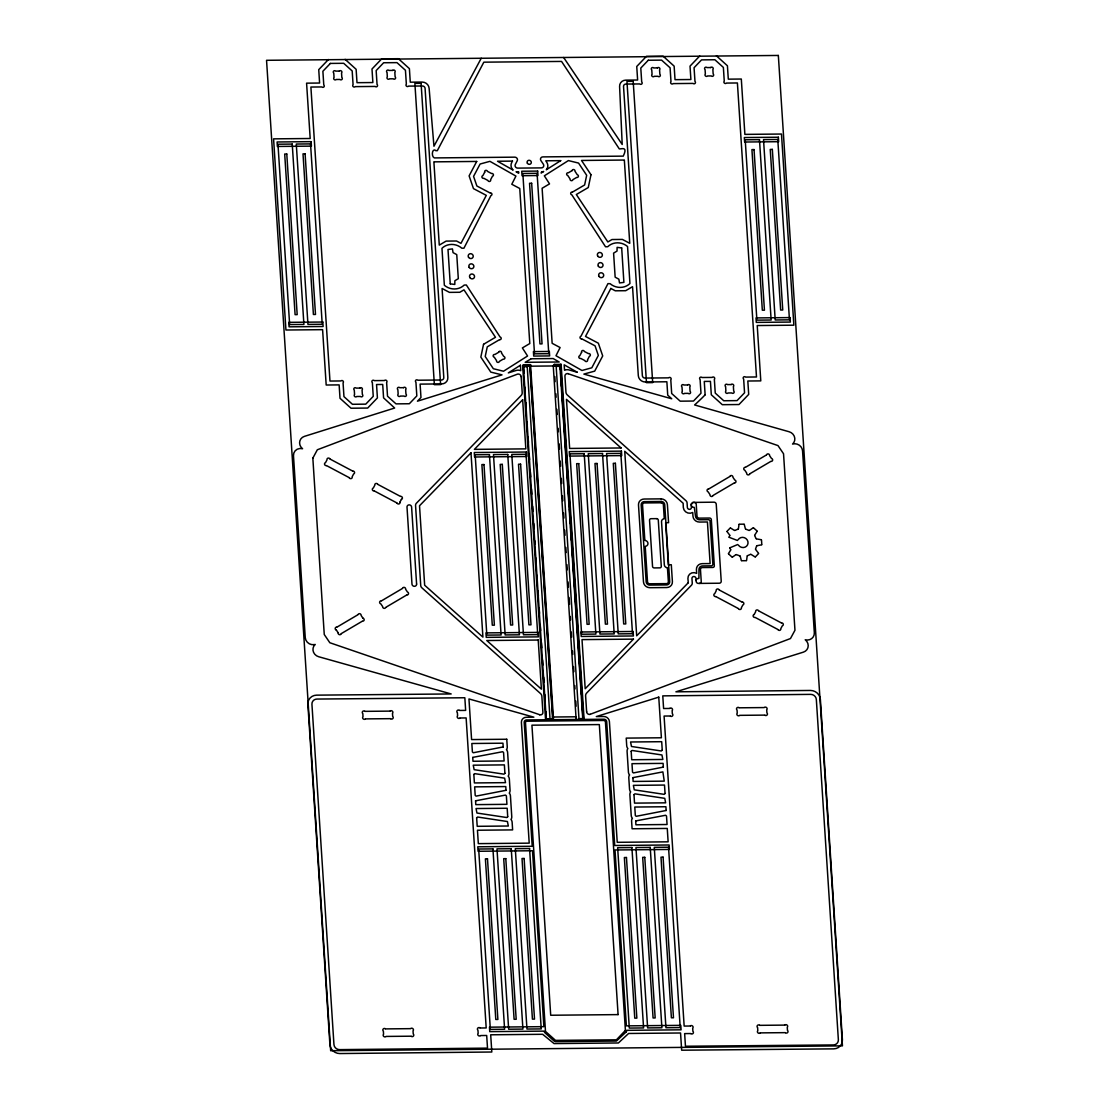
<?xml version="1.0" encoding="UTF-8"?>
<svg xmlns="http://www.w3.org/2000/svg" width="1109" height="1109" viewBox="0 0 1109 1109"><rect width="100%" height="100%" fill="white"/><g stroke="black" fill="none" stroke-linecap="round" stroke-linejoin="round"><path stroke-width="1.5" d="M568.21 373.65A2.772 2.592 28.6 0 0 564.938 376.339L565.95 392.142A4.27 4.006 28.6 0 0 567.392 395.026L685.93 500.672A3.41 3.202 28.6 0 1 687.081 502.973L687.358 507.423A2.052 1.927 28.6 0 0 689.507 509.35A2.052 1.927 28.6 0 0 691.406 507.381L691.254 503.874L692.792 502.419L714.002 502.183A2.135 1.996 28.6 0 1 716.234 504.193L721.224 581.171A2.135 1.996 28.6 0 1 719.256 583.223L698.42 583.417A2.135 1.996 28.6 0 1 696.189 581.407L696.008 578.468A2.052 1.927 28.6 0 0 693.86 576.528A2.052 1.927 28.6 0 0 691.961 578.496L692.252 582.932A3.41 3.202 28.6 0 1 691.406 585.261L586.675 693.028A4.27 4.006 28.6 0 0 585.607 695.939L586.633 711.728M746.593 560.502L747.161 555.997M738.428 528.799L738.996 524.405M755.506 549.094L756.629 545.961M729.057 537.075L729.819 535.495M481.237 58.264L433.952 146.236L429.128 88.36A6.668 6.266 28.6 0 0 422.141 82.066L410.275 82.177L409.401 68.633L398.381 58.694L381.718 58.846L372 68.994L372.874 82.537L357.001 82.69L356.128 69.299L345.121 59.359M399.975 502.086L401.403 499.383M754.217 614.455L755.645 611.752A1.636 1.539 28.6 0 1 758.528 610.615M312.849 458.128L317.34 449.769L517.556 374.121A2.883 2.717 28.6 0 1 521.202 376.755M522.672 366.095L523.42 364.722L530.546 364.653L553.46 718.535L552.712 719.907L545.573 719.977L522.672 366.095L529.797 366.025L530.546 364.653M524.072 365.54L530.033 365.485L527.219 366.663L550.022 718.895L546.252 718.937L523.448 366.691L524.016 364.722L523.393 365.873L529.977 364.667L552.892 718.535L546.293 719.755M553.252 365.804L553.987 364.431L561.126 364.362L584.027 718.244L583.279 719.616L576.153 719.686L553.252 365.804L560.378 365.734L583.279 719.616M579.023 719.45L582.793 719.408L583.431 718.244L560.516 364.376L559.893 365.526L556.108 365.568L554.569 364.431L556.163 366.386L578.967 718.618L582.738 718.59L559.948 366.344L561.126 364.362M545.573 719.977L546.321 718.604M582.738 718.59L583.376 717.426M728.447 553.571L730.734 549.995M754.633 535.245L757.128 531.336M328.444 59.512L318.74 69.645L319.6 83.036L306.583 83.161L310.187 138.5L273.576 138.861L285.942 330.011L322.594 329.664L326.185 385.017L339.146 384.892L340.006 398.283L351.026 408.223L367.689 408.057L377.407 397.923L376.547 384.532L382.702 384.476L383.575 397.868L394.665 408.029L304.393 436.378A7.527 7.07 28.6 0 0 302.577 448.743A7.527 7.07 28.6 0 0 293.483 455.688L305.252 637.633A7.527 7.07 28.6 0 0 314.457 644.606A11.7 10.993 28.6 0 0 315.178 644.44A7.541 7.084 28.6 0 0 318.643 656.722L451.183 693.957L316.564 695.149A9.524 8.941 28.6 0 0 307.872 704.312L329.9 1044.553A9.524 8.941 28.6 0 0 339.784 1053.55L491.814 1052.011L490.691 1034.794L542.648 1034.295L554.056 1043.583L618.406 1042.973L628.595 1033.477L680.552 1032.992L681.661 1050.209L833.705 1048.864A9.524 8.941 28.6 0 0 842.41 1039.701L820.383 699.446A9.524 8.941 28.6 0 0 810.527 690.45L675.908 691.822L803.415 652.134A7.527 7.07 28.6 0 0 805.231 639.768A7.527 7.07 28.6 0 0 814.325 632.809L802.556 450.85A7.527 7.07 28.6 0 0 792.561 444.071A7.527 7.07 28.6 0 0 789.151 431.761L694.581 404.951A208.534 195.836 28.6 0 0 705.144 394.818M699.737 55.991L690.02 66.124L690.893 79.515L675.021 79.668L674.133 66.124L663.127 56.185L646.45 56.337L636.746 66.471L637.62 80.014L625.753 80.139A6.668 6.266 28.6 0 0 619.598 86.557L622.204 144.489L563.649 57.488M727.033 531.308L730.193 528.009M755.381 556.898L758.542 553.599M749.421 530.421L753.177 527.773M732.397 557.134L735.988 554.625M337.025 627.084L357.957 614.719M381.496 600.842L402.428 588.491M341.336 633.572L362.283 621.22M385.807 607.33L406.74 594.978M708.845 488.903L729.777 476.551M745.525 467.291L766.471 454.94M713.156 495.39L734.103 483.039M749.836 473.779L770.783 461.427M572.41 192.12L584.623 184.967L586.675 175.305L578.565 163.078L568.39 160.583L544.339 175.818L549.523 183.886L542.121 188.267L552.143 343.319L560.1 347.547L555.983 355.726L581.975 370.489L591.818 367.786L598.333 355.421L595.048 345.814L581.906 338.897M499.494 339.687L487.267 346.84L485.215 356.502L493.339 368.729L503.514 371.224L527.565 356.003L522.381 347.921L529.783 343.54L519.761 188.488L511.79 184.26L515.921 176.081L489.928 161.332L480.1 164.021L473.571 176.386L476.87 185.993L489.998 192.911M530.795 359.011L525.181 362.31L559.186 361.991L553.141 358.554L530.781 358.762M747.383 555.734L750.613 554.334M729.847 547.832L737.707 544.519M734.782 530.462L738.22 529.062M590.251 714.279L790.467 638.548L794.959 630.272L783.536 453.761L777.977 445.582L568.196 373.733M756.879 545.739L761.62 544.824M693.18 502.377L691.212 504.429M554.611 365.249L560.572 365.194M524.543 366.233L560.197 365.901L560.419 369.352M523.448 366.691L527.219 366.663M556.163 366.386L559.948 366.344M739.232 524.21L744 524.169M364.958 711.354L390.049 711.119M669.697 708.457L663.598 708.526L662.78 695.87L810.734 694.373A5.406 5.088 28.6 0 1 816.335 699.488L838.362 1039.729A5.406 5.088 28.6 0 1 833.427 1044.941L685.459 1046.244L684.641 1033.602L690.741 1033.546M739.204 707.805L764.281 707.57M552.351 717.024L576.112 716.788M365.457 718.895L390.534 718.66M460.027 717.994L466.127 717.939L486.199 1027.946L480.1 1028.001M670.196 715.998L664.083 716.054L684.156 1026.075L690.255 1026.019M739.689 715.347L764.766 715.111M385.516 1028.902L410.607 1028.653M759.748 1025.34L784.839 1025.104M386.001 1036.43L411.092 1036.194M480.585 1035.543L486.685 1035.487L487.516 1048.13L339.562 1049.627A5.406 5.088 28.6 0 1 333.948 1044.526L311.934 704.27A5.406 5.088 28.6 0 1 316.869 699.058L464.837 697.755L465.641 710.398L459.542 710.453M760.247 1032.881L785.324 1032.645M741.588 560.738L746.357 560.697M756.435 538.905L761.287 539.723M539.598 714.681L329.83 642.735L324.258 634.5L312.835 458.045M736.334 554.583L739.953 555.928M729.168 537.324L737.443 540.485M745.664 529.104L749.06 530.449M719.284 590.016L741.796 601.951M758.722 610.907L781.235 622.856M715.818 596.573L738.331 608.522M755.257 617.477L777.756 629.413M330.052 459.071L352.551 471.006M377.85 484.425L400.363 496.361M326.573 465.628L349.085 477.577M374.385 490.982L396.897 502.932M730.512 527.981L734.421 530.435M750.959 554.348L755.063 556.926M716.414 55.824L727.421 65.764L728.294 79.155L741.311 79.03L744.874 134.383L781.485 134.037L793.864 325.187L757.225 325.547L760.788 380.886L747.826 381.011L748.7 394.402L738.982 404.535L722.306 404.688L711.299 394.762L710.439 381.371L704.27 381.427L705.13 394.818M753.496 527.801L757.087 531.031M728.502 553.876L732.079 557.12M435.809 150.505C432.094 147.636 431.041 156.549 434.34 157.922L514.798 157.159A2.551 2.398 28.6 0 1 517.224 160.777L515.311 164.506A2.551 2.398 28.6 0 0 517.737 168.111L541.4 167.889A2.551 2.398 28.6 0 0 543.341 164.201L540.859 160.514A2.551 2.398 28.6 0 1 542.842 156.896L623.258 156.133C628.027 146.18 621.789 149.063 619.307 148.911L561.556 61.425L483.829 62.173L437.32 150.672L435.892 150.644M755.562 549.44L758.556 553.28M727.033 531.627L729.777 535.162M362.92 618.184L361.146 615.509A1.636 1.539 28.6 0 0 358.11 614.428M336.387 630.106L338.162 632.795M729.764 548.082L730.734 549.648M754.633 535.592L756.158 538.683M740.202 556.177L741.325 560.544M744.25 524.363L745.4 528.841M761.509 539.972L761.8 544.588M560.641 372.818L561.542 386.639M561.764 390.091L569.264 505.884M569.485 509.336L570.373 523.171M570.608 526.623L571.495 540.457M571.717 543.909L572.618 557.73M572.84 561.196L573.741 575.017M573.963 578.468L581.449 694.262M581.684 697.713L582.904 716.733M554.777 376.519L555.11 381.69M555.886 393.778L556.122 397.23M556.898 409.318L557.231 414.489M558.132 428.31L558.354 431.761M559.13 443.836L559.463 449.02M560.253 461.108L560.586 466.279M561.362 478.367L561.708 483.538M562.485 495.626L562.817 500.811M563.608 512.885L563.94 518.069M564.717 530.157L565.049 535.328M565.84 547.416L566.172 552.587M566.949 564.675L567.295 569.86M568.071 581.934L568.404 587.118M569.083 597.474L569.527 604.377M570.303 616.465L570.525 619.917M571.315 632.005L571.648 637.176M572.549 650.983L572.771 654.435M573.547 666.523L573.88 671.707M574.781 685.514L575.003 688.966M575.779 701.054L576.112 706.225M529.797 366.025L552.712 719.907M523.42 364.722L523.975 373.359M524.876 387.166L525.098 390.618M525.874 402.706L526.207 407.876M527.108 421.683L527.329 425.135M528.106 437.223L528.452 442.408M529.229 454.482L529.561 459.667M530.352 471.755L530.684 476.925M531.461 489.014L531.793 494.198M532.583 506.272L532.916 511.457M533.692 523.531L534.039 528.716M534.815 540.804L535.037 544.256M535.938 558.063L536.16 561.514M537.047 575.321L537.269 578.773M538.059 590.861L538.392 596.046M539.168 608.12L539.515 613.305M540.291 625.379L540.624 630.564M541.414 642.652L541.746 647.822M542.523 659.91L542.856 665.095M543.646 677.169L543.978 682.354M544.755 694.428L545.101 699.613M545.878 711.701L546.21 716.871M521.161 376.589L522.2 392.558A4.27 4.006 28.6 0 1 521.133 395.469L416.402 503.236A3.41 3.202 28.6 0 0 415.556 505.552L420.727 585.51A3.41 3.202 28.6 0 0 421.877 587.825L540.416 693.458A4.27 4.006 28.6 0 1 541.857 696.355L542.883 712.144A2.675 2.523 28.6 0 1 539.57 714.792M490.372 192.855A1.456 1.372 28.6 0 1 490.927 195.6L463.936 248.194L461.843 248.208A14.694 13.793 28.6 0 0 441.964 248.291L444.349 285.276A14.694 13.793 28.6 0 0 464.158 285.096L466.334 284.971L500.062 336.984A1.456 1.372 28.6 0 1 499.868 339.728M572.036 192.079A1.456 1.372 28.6 0 0 571.828 194.824L605.542 246.794L607.746 246.711A14.694 13.793 28.6 0 1 627.555 246.517L629.94 283.516A14.694 13.793 28.6 0 1 610.13 283.71L607.954 283.627L580.977 336.221A1.456 1.372 28.6 0 0 581.532 338.952M738.15 539.75A5.351 5.032 28.6 0 1 745.969 538.558A5.351 5.032 28.6 0 1 746.468 546.28A5.351 5.032 28.6 0 1 738.497 545.24M590.265 714.362A2.772 2.592 28.6 0 1 586.647 711.728M699.266 583.417A2.135 1.996 28.6 0 0 701.235 581.366L700.472 569.61A2.135 1.996 28.6 0 1 702.441 567.558L712.74 567.461A1.705 1.594 28.6 0 0 714.321 565.826L711.326 519.65A1.705 1.594 28.6 0 0 709.538 518.042L699.238 518.139A2.135 1.996 28.6 0 1 697.006 516.129L696.244 504.387A2.135 1.996 28.6 0 0 694.012 502.377M326.226 465.641A1.636 1.539 28.6 0 1 325.533 462.592L326.975 459.902A1.636 1.539 28.6 0 1 329.858 458.766M349.28 477.868A1.636 1.539 28.6 0 0 352.191 476.718L353.591 474.028A1.636 1.539 28.6 0 0 352.898 470.992M374.038 490.996A1.636 1.539 28.6 0 1 373.345 487.946L374.787 485.257A1.636 1.539 28.6 0 1 377.67 484.134M399.989 502.086A1.636 1.539 28.6 0 1 397.077 503.223M400.709 496.361A1.636 1.539 28.6 0 1 401.403 499.41M381.149 600.842A1.636 1.539 28.6 0 0 380.844 603.906L382.633 606.554A1.636 1.539 28.6 0 0 385.655 607.635M402.581 588.2A1.636 1.539 28.6 0 1 405.644 589.281L407.391 591.943A1.636 1.539 28.6 0 1 407.1 594.978M336.374 630.134A1.636 1.539 28.6 0 1 336.679 627.084M362.934 618.157A1.636 1.539 28.6 0 1 362.629 621.22M341.198 633.863A1.636 1.539 28.6 0 1 338.134 632.782M771.129 461.427A1.636 1.539 28.6 0 0 771.434 458.364L769.646 455.716A1.636 1.539 28.6 0 0 766.61 454.635M749.698 474.07A1.636 1.539 28.6 0 1 746.634 472.988L744.888 470.327A1.636 1.539 28.6 0 1 745.179 467.291M734.449 483.039A1.636 1.539 28.6 0 0 734.74 479.975L732.966 477.327A1.636 1.539 28.6 0 0 729.93 476.26M713.004 495.695A1.636 1.539 28.6 0 1 709.954 494.614L708.207 491.939A1.636 1.539 28.6 0 1 708.499 488.903M742.143 601.951A1.636 1.539 28.6 0 1 742.836 605.001L741.394 607.677A1.636 1.539 28.6 0 1 738.511 608.813M719.089 589.725A1.636 1.539 28.6 0 0 716.178 590.861L714.778 593.565A1.636 1.539 28.6 0 0 715.471 596.587M781.582 622.842A1.636 1.539 28.6 0 1 782.275 625.892L780.833 628.581A1.636 1.539 28.6 0 1 777.95 629.704M754.896 617.491A1.636 1.539 28.6 0 1 754.203 614.428M696.147 580.589A2.066 1.941 28.6 0 1 696.424 579.48L697.02 578.884A2.287 2.149 28.6 0 1 698.199 578.538A1.442 1.345 28.6 0 0 698.92 578.343L698.961 569.624A3.84 3.604 28.6 0 1 702.51 565.937L711.923 565.826L712.879 564.62L710.01 520.662L708.942 519.691L699.516 519.761A3.84 3.604 28.6 0 1 695.509 516.142L694.331 507.451A1.442 1.345 28.6 0 0 693.582 507.257A2.287 2.149 28.6 0 1 692.363 506.938L691.697 506.356A2.066 1.941 28.6 0 1 691.267 505.247M759.984 1033.103A1.677 1.566 28.6 0 1 757.697 1032.548A1.58 1.483 28.6 0 1 757.807 1030.691L757.613 1027.572A1.58 1.483 28.6 0 1 757.253 1025.728A1.677 1.566 28.6 0 1 759.471 1025.118M785.089 1024.882A1.677 1.566 28.6 0 1 787.376 1025.437A1.58 1.483 28.6 0 1 787.265 1027.294L787.473 1030.413A1.58 1.483 28.6 0 1 787.82 1032.257A1.677 1.566 28.6 0 1 785.602 1032.867M738.913 707.584A1.677 1.566 28.6 0 0 736.709 708.194A1.58 1.483 28.6 0 0 737.055 710.051L737.249 713.156A1.58 1.483 28.6 0 0 737.138 715.014A1.677 1.566 28.6 0 0 739.44 715.582M765.058 715.333A1.677 1.566 28.6 0 0 767.262 714.723A1.58 1.483 28.6 0 0 766.915 712.879L766.707 709.76A1.58 1.483 28.6 0 0 766.818 707.902A1.677 1.566 28.6 0 0 764.531 707.348M691.032 1033.768A1.677 1.566 28.6 0 0 693.236 1033.158A1.58 1.483 28.6 0 0 692.889 1031.315L692.695 1028.209A1.58 1.483 28.6 0 0 692.806 1026.352A1.677 1.566 28.6 0 0 690.505 1025.783M670.474 716.22A1.677 1.566 28.6 0 0 672.692 715.61A1.58 1.483 28.6 0 0 672.331 713.766L672.137 710.647A1.58 1.483 28.6 0 0 672.248 708.803A1.677 1.566 28.6 0 0 669.961 708.235M390.299 710.897A1.677 1.566 28.6 0 1 392.586 711.465A1.58 1.483 28.6 0 1 392.475 713.323L392.683 716.428A1.58 1.483 28.6 0 1 393.03 718.285A1.677 1.566 28.6 0 1 390.812 718.882M365.194 719.131A1.677 1.566 28.6 0 1 362.906 718.563A1.58 1.483 28.6 0 1 363.017 716.705L362.823 713.6A1.58 1.483 28.6 0 1 362.463 711.742A1.677 1.566 28.6 0 1 364.681 711.146M411.37 1036.416A1.677 1.566 28.6 0 0 413.588 1035.806A1.58 1.483 28.6 0 0 413.241 1033.962L413.033 1030.843A1.58 1.483 28.6 0 0 413.144 1028.986A1.677 1.566 28.6 0 0 410.857 1028.431M385.239 1028.681A1.677 1.566 28.6 0 0 383.021 1029.277A1.58 1.483 28.6 0 0 383.367 1031.134L383.575 1034.24A1.58 1.483 28.6 0 0 383.464 1036.097A1.677 1.566 28.6 0 0 385.752 1036.665M480.336 1035.764A1.677 1.566 28.6 0 1 478.048 1035.21A1.58 1.483 28.6 0 1 478.159 1033.352L477.951 1030.247A1.58 1.483 28.6 0 1 477.605 1028.39A1.677 1.566 28.6 0 1 479.823 1027.78M459.778 718.216A1.677 1.566 28.6 0 1 457.49 717.662A1.58 1.483 28.6 0 1 457.601 715.804L457.393 712.699A1.58 1.483 28.6 0 1 457.047 710.841A1.677 1.566 28.6 0 1 459.265 710.231M450.226 283.862L454.801 284.445L454.87 280.729L458.308 278.678L456.756 254.613L453.054 252.63L452.444 248.901L447.994 249.483L450.24 283.807M621.678 247.889L623.896 282.379L619.515 282.934L618.85 279.177L615.148 277.181L613.596 253.129L617.034 251.064L617.103 247.362L621.678 247.945M473.848 774.456L474.389 782.94L505.524 782.649L504.609 778.158L474.804 773.666L473.848 774.415M476.648 817.832L477.203 826.316L508.324 826.011L507.423 821.533L477.619 817.028L476.648 817.832M504.914 773.32L503.957 774.165L474.153 769.674L473.238 765.182L504.373 764.891L504.914 773.375M507.714 816.695L506.758 817.527L476.953 813.036L476.052 808.544L507.173 808.253L507.714 816.695M631.173 751.264L631.714 759.748L662.849 759.457L661.934 754.966L632.13 750.474L631.173 751.264M633.988 794.64L634.528 803.124L665.65 802.833L664.748 798.341L634.944 793.85L633.988 794.585M662.239 750.128L661.283 750.973L631.478 746.482L630.564 741.99L661.699 741.699L662.239 750.128M665.053 793.503L664.083 794.335L634.279 789.844L633.378 785.352L664.499 785.061L665.053 793.503M625.407 1030.413L616.424 1039.812L555.526 1040.381L545.489 1031.398L525.458 722.389L526.262 721.224L604.114 720.476L605.403 721.418L625.407 1030.483M472.753 757.461L472.988 761.259L504.11 760.968L503.569 752.526L502.696 751.708L472.767 757.378M475.567 800.823L475.789 804.635L506.924 804.33L506.369 795.902L505.51 795.07L475.567 800.823M503.209 746.939L473.252 752.761L472.392 751.93L471.838 743.501L502.959 743.196L503.195 747.009M506.009 790.301L476.066 796.123L475.207 795.403L474.652 786.863L505.773 786.572L506.009 790.301M632.892 777.631L633.128 781.443L664.249 781.138L662.877 771.892L632.892 777.631M635.693 820.993L635.928 824.805L667.063 824.514L666.509 816.03L665.636 815.254L635.707 820.923M663.334 767.109L633.391 772.931L632.532 772.155L631.978 763.671L663.099 763.38L663.334 767.109M666.149 810.485L636.206 816.307L635.332 815.531L634.778 807.047L665.913 806.742L666.149 810.485M483.552 344.289L480.835 357.098L490.802 372.111L502.017 374.87L417.441 401.195L420.976 397.507L420.103 384.116L441.687 383.922A6.668 6.266 28.6 0 0 447.842 377.49L442.075 288.492L449.436 292.374L459.833 292.277L463.978 289.851L495.487 337.288L483.552 344.289M590.986 174.709L588.269 187.532L576.333 194.519L607.843 241.956L611.988 239.53L622.385 239.419L629.746 243.315L624.339 159.973A4.963 4.658 28.6 0 1 623.508 160.056L581.518 160.458L590.986 174.709M581.629 352.232L579.799 355.726A1.456 1.372 28.6 0 0 578.898 357.458A1.456 1.372 28.6 0 0 580.728 358.415L584.817 360.564A1.456 1.372 28.6 0 0 586.647 361.52A1.456 1.372 28.6 0 0 587.548 359.801L589.378 356.308A1.456 1.372 28.6 0 0 590.279 354.589A1.456 1.372 28.6 0 0 588.449 353.619L584.36 351.47A1.456 1.372 28.6 0 0 582.53 350.513A1.456 1.372 28.6 0 0 581.629 352.232M476.718 161.443L469.107 175.874L473.474 188.613L486.297 195.364L460.97 243.356L456.52 241L446.123 241.097L439.275 245.117L433.882 161.789A4.963 4.658 28.6 0 0 434.728 161.845L476.718 161.443M484.73 172.117L482.886 175.61A1.456 1.372 28.6 0 0 481.985 177.329A1.456 1.372 28.6 0 0 483.815 178.286L487.891 180.448A1.456 1.372 28.6 0 0 489.721 181.419A1.456 1.372 28.6 0 0 490.622 179.7L492.465 176.22A1.456 1.372 28.6 0 0 493.366 174.501A1.456 1.372 28.6 0 0 491.55 173.531L487.461 171.368A1.456 1.372 28.6 0 0 485.631 170.398A1.456 1.372 28.6 0 0 484.73 172.117M610.851 288.451L585.51 336.443L598.347 343.194L602.714 355.934L594.701 371.127L583.861 374.093L671.735 398.783L667.729 395.164L666.869 381.773L645.286 381.981A6.668 6.266 28.6 0 1 638.313 375.688L632.546 286.69L625.698 290.71L615.301 290.808L610.851 288.451M512.469 161.11L511.706 162.524A6.668 6.266 28.6 0 0 513.093 170.079L497.539 161.249L512.469 161.11M330.385 63.421L322.885 71.239L323.773 84.949A1.456 1.372 28.6 0 1 323.911 86.918A1.456 1.372 28.6 0 1 321.873 86.946L310.894 87.043L329.969 381.052L340.907 380.955A1.456 1.372 28.6 0 1 342.931 380.928A1.456 1.372 28.6 0 1 343.069 382.896L343.956 396.62L352.44 404.286L365.762 404.147L373.248 396.343L372.361 382.619A1.456 1.372 28.6 0 1 372.236 380.65A1.456 1.372 28.6 0 1 374.274 380.637L384.463 380.539A1.456 1.372 28.6 0 1 386.5 380.512A1.456 1.372 28.6 0 1 386.625 382.48L387.512 396.204L396.01 403.87L409.332 403.745L416.818 395.927L415.93 382.203A1.456 1.372 28.6 0 1 415.806 380.235A1.456 1.372 28.6 0 1 417.83 380.221L441.437 379.999A2.551 2.398 28.6 0 0 443.794 377.531L425.08 88.401A2.551 2.398 28.6 0 0 422.404 85.989L408.514 86.114A1.456 1.372 28.6 0 1 406.476 86.142A1.456 1.372 28.6 0 1 406.351 84.173L405.45 70.297L396.967 62.631L383.645 62.756L376.159 70.574L377.046 84.45A1.456 1.372 28.6 0 1 377.185 86.419A1.456 1.372 28.6 0 1 375.147 86.433L355.24 86.627A1.456 1.372 28.6 0 1 353.203 86.641A1.456 1.372 28.6 0 1 353.078 84.672L352.191 70.948L343.693 63.296L330.385 63.421M648.28 60.246L640.794 68.065L641.695 81.941A1.456 1.372 28.6 0 1 641.82 83.91A1.456 1.372 28.6 0 1 639.782 83.937L625.906 84.062A2.551 2.398 28.6 0 0 623.535 86.53L642.361 375.66A2.551 2.398 28.6 0 0 645.036 378.072L668.63 377.85A1.456 1.372 28.6 0 1 670.668 377.822A1.456 1.372 28.6 0 1 670.793 379.791L671.68 393.515L680.177 401.167L693.499 401.042L700.985 393.224L700.098 379.5A1.456 1.372 28.6 0 1 699.959 377.531A1.456 1.372 28.6 0 1 701.997 377.517L712.186 377.42A1.456 1.372 28.6 0 1 714.224 377.393A1.456 1.372 28.6 0 1 714.348 379.361L715.25 393.085L723.747 400.751L737.055 400.612L744.555 392.794L743.654 379.084A1.456 1.372 28.6 0 1 743.529 377.115A1.456 1.372 28.6 0 1 745.567 377.088L756.49 376.977L737.402 82.967L726.423 83.078A1.456 1.372 28.6 0 1 724.399 83.106A1.456 1.372 28.6 0 1 724.26 81.137L723.373 67.413L714.875 59.747L701.553 59.886L694.068 67.704L694.969 81.414A1.456 1.372 28.6 0 1 695.093 83.383A1.456 1.372 28.6 0 1 693.056 83.411L673.149 83.605A1.456 1.372 28.6 0 1 671.125 83.619A1.456 1.372 28.6 0 1 670.987 81.65L670.086 67.788L661.588 60.122L648.28 60.246M626.044 1032.063L616.41 1041.046L555.803 1041.614A2.551 2.398 28.6 0 1 553.973 1040.921L545.018 1032.839A2.551 2.398 28.6 0 1 544.172 1031.12L489.748 1031.633L489.471 1027.17L543.881 1026.657L532.5 850.755L478.076 851.268L477.785 846.805L532.209 846.278L524.197 722.403A2.565 2.398 28.6 0 1 526.553 719.949L604.031 719.228A2.592 2.44 28.6 0 1 606.706 721.668L614.719 845.502L669.115 844.989L669.406 849.452L614.996 849.965L626.377 1025.867L680.801 1025.354L681.078 1029.817L626.668 1030.33A2.551 2.398 28.6 0 1 626.044 1032.063M688.287 582.738L636.691 635.804L624.741 451.266L683.144 503.25L683.31 507.451A6.169 5.795 28.6 0 0 692.723 512.469L692.959 516.17A6.238 5.864 28.6 0 0 699.488 522.062L707.431 521.979L710.12 563.566L702.177 563.649A6.238 5.864 28.6 0 0 696.424 569.652L696.66 573.353A6.169 5.795 28.6 0 0 687.913 578.538L688.287 582.738M470.992 452.86L419.521 505.759L424.664 585.233L482.914 637.093L470.992 452.86M522.658 399.767L474.402 449.367L525.832 448.868L522.658 399.767M633.461 639.131L585.192 688.731L582.017 639.616L633.461 639.131M543.535 171.521L541.123 173.046L541.649 171.812A6.668 6.266 28.6 0 0 543.535 171.521M560.697 160.653L546.307 169.774A6.668 6.266 28.6 0 0 546.709 162.191L545.767 160.791L560.697 160.653M520.426 365.235L508.324 372.901L516.142 370.461A6.82 6.404 28.6 0 1 520.773 370.669L520.426 365.235M572.147 170.564L568.349 172.796A1.456 1.372 28.6 0 0 566.657 173.808A1.456 1.372 28.6 0 0 567.78 175.499L570.068 178.951A1.456 1.372 28.6 0 0 571.19 180.642A1.456 1.372 28.6 0 0 572.896 179.644L576.694 177.412A1.456 1.372 28.6 0 0 578.385 176.414A1.456 1.372 28.6 0 0 577.262 174.709L574.975 171.257A1.456 1.372 28.6 0 0 573.852 169.566A1.456 1.372 28.6 0 0 572.147 170.564M498.676 352.288L494.864 354.506A1.456 1.372 28.6 0 0 493.172 355.504A1.456 1.372 28.6 0 0 494.281 357.209L496.569 360.661A1.456 1.372 28.6 0 0 497.678 362.366A1.456 1.372 28.6 0 0 499.383 361.368L503.195 359.15A1.456 1.372 28.6 0 0 504.9 358.152A1.456 1.372 28.6 0 0 503.777 356.46L501.504 352.995A1.456 1.372 28.6 0 0 500.381 351.29A1.456 1.372 28.6 0 0 498.676 352.288M658.76 697.145L596.295 716.58L603.767 716.511A5.393 5.06 28.6 0 1 609.409 721.599L617.228 842.313L668.131 841.828L667.258 828.437L632.088 828.77L631.603 821.187A5.046 4.727 28.6 0 1 632.38 818.317A5.046 4.727 28.6 0 1 631.229 815.475L629.884 794.765A5.046 4.727 28.6 0 1 630.674 791.909A5.046 4.727 28.6 0 1 629.524 789.054L628.789 777.811A5.046 4.727 28.6 0 1 629.579 774.955A5.046 4.727 28.6 0 1 628.415 772.1L627.084 751.403A5.046 4.727 28.6 0 1 627.86 748.533A5.046 4.727 28.6 0 1 626.71 745.692L626.225 738.109L661.394 737.776L658.76 697.145M778.338 55.45L266.548 60.302L330.662 1050.722L842.452 1045.87L778.338 55.45M392.669 70.421L388.954 70.449A1.456 1.372 28.6 0 0 386.916 70.477A1.456 1.372 28.6 0 0 387.041 72.445L387.332 76.881A1.456 1.372 28.6 0 0 387.457 78.85A1.456 1.372 28.6 0 0 389.495 78.822L393.21 78.794A1.456 1.372 28.6 0 0 395.234 78.767A1.456 1.372 28.6 0 0 395.109 76.798L394.832 72.362A1.456 1.372 28.6 0 0 394.693 70.394A1.456 1.372 28.6 0 0 392.669 70.421M657.401 67.899L653.686 67.94A1.456 1.372 28.6 0 0 651.648 67.954A1.456 1.372 28.6 0 0 651.773 69.922L652.064 74.358A1.456 1.372 28.6 0 0 652.189 76.341A1.456 1.372 28.6 0 0 654.227 76.313L657.942 76.285A1.456 1.372 28.6 0 0 659.98 76.258A1.456 1.372 28.6 0 0 659.855 74.289L659.564 69.853A1.456 1.372 28.6 0 0 659.439 67.885A1.456 1.372 28.6 0 0 657.401 67.899M339.382 71.073L335.667 71.115A1.456 1.372 28.6 0 0 333.629 71.128A1.456 1.372 28.6 0 0 333.767 73.097L334.045 77.533A1.456 1.372 28.6 0 0 334.169 79.501A1.456 1.372 28.6 0 0 336.207 79.488L339.922 79.446A1.456 1.372 28.6 0 0 341.96 79.432A1.456 1.372 28.6 0 0 341.835 77.464L341.544 73.028A1.456 1.372 28.6 0 0 341.42 71.059A1.456 1.372 28.6 0 0 339.382 71.073M710.703 67.552L706.987 67.594A1.456 1.372 28.6 0 0 704.95 67.607A1.456 1.372 28.6 0 0 705.074 69.576L705.366 74.012A1.456 1.372 28.6 0 0 705.49 75.98A1.456 1.372 28.6 0 0 707.528 75.966L711.243 75.925A1.456 1.372 28.6 0 0 713.281 75.911A1.456 1.372 28.6 0 0 713.156 73.943L712.865 69.507A1.456 1.372 28.6 0 0 712.74 67.538A1.456 1.372 28.6 0 0 710.703 67.552M421.101 83.314L414.877 83.369L434.368 384.671L440.606 384.615L421.101 83.314M633.184 81.304L626.959 81.359L646.464 382.66L652.688 382.605L633.184 81.304M311.144 141.661L277.098 141.98L277.375 146.457L311.421 146.125L311.144 141.661M778.379 137.225L744.333 137.544L744.624 142.021L778.67 141.702L778.379 137.225M292.235 144.073L277.971 144.212L289.643 324.577L303.908 324.438L292.235 144.073M310.548 143.907L296.283 144.031L307.955 324.41L322.22 324.272L310.548 143.907M759.471 139.637L745.206 139.776L756.893 320.141L771.143 320.016L759.471 139.637M777.783 139.471L763.519 139.609L775.205 319.974L789.456 319.836L777.783 139.471M286.787 154.012L284.694 154.026L295.091 314.651L297.184 314.637L286.787 154.012M305.1 153.832L303.007 153.86L313.403 314.485L315.497 314.457L305.1 153.832M754.037 149.576L751.93 149.59L762.327 310.215L764.434 310.201L754.037 149.576M772.335 149.396L770.242 149.424L780.639 310.049L782.746 310.021L772.335 149.396M537.685 171.091L521.743 171.23L522.034 175.707L537.976 175.555L537.685 171.091M518.61 172.02L518 172.034A6.668 6.266 28.6 0 1 516.073 171.77L518.679 173.254L518.61 172.02M537.089 173.323L522.838 173.461L534.51 353.826L548.775 353.688L537.089 173.323M531.655 183.262L529.548 183.276L539.944 343.901L542.051 343.887L531.655 183.262M322.816 322.026L288.77 322.345L289.061 326.822L323.107 326.503L322.816 322.026M790.052 317.59L756.005 317.923L756.296 322.386L790.343 322.067L790.052 317.59M549.357 351.456L533.415 351.608L533.706 356.072L549.648 355.92L549.357 351.456M359.912 388.081L356.183 388.122A1.456 1.372 28.6 0 0 354.159 388.136A1.456 1.372 28.6 0 0 354.284 390.105L354.575 394.541A1.456 1.372 28.6 0 0 354.7 396.509A1.456 1.372 28.6 0 0 356.738 396.495L360.453 396.467A1.456 1.372 28.6 0 0 362.477 396.44A1.456 1.372 28.6 0 0 362.352 394.471L362.061 390.035A1.456 1.372 28.6 0 0 361.936 388.067A1.456 1.372 28.6 0 0 359.912 388.081M403.496 387.679L399.781 387.706A1.456 1.372 28.6 0 0 397.743 387.72A1.456 1.372 28.6 0 0 397.868 389.703L398.159 394.125A1.456 1.372 28.6 0 0 398.283 396.107A1.456 1.372 28.6 0 0 400.321 396.079L404.036 396.052A1.456 1.372 28.6 0 0 406.074 396.024A1.456 1.372 28.6 0 0 405.949 394.055L405.658 389.619A1.456 1.372 28.6 0 0 405.534 387.651A1.456 1.372 28.6 0 0 403.496 387.679M687.635 384.975L683.92 385.017A1.456 1.372 28.6 0 0 681.883 385.031A1.456 1.372 28.6 0 0 682.007 386.999L682.298 391.435A1.456 1.372 28.6 0 0 682.423 393.404A1.456 1.372 28.6 0 0 684.461 393.39L688.176 393.348A1.456 1.372 28.6 0 0 690.214 393.335A1.456 1.372 28.6 0 0 690.075 391.366L689.798 386.93A1.456 1.372 28.6 0 0 689.673 384.962A1.456 1.372 28.6 0 0 687.635 384.975M731.219 384.56L727.504 384.601A1.456 1.372 28.6 0 0 725.466 384.615A1.456 1.372 28.6 0 0 725.605 386.584L725.882 391.02A1.456 1.372 28.6 0 0 726.021 392.988A1.456 1.372 28.6 0 0 728.045 392.974L731.76 392.933A1.456 1.372 28.6 0 0 733.798 392.919A1.456 1.372 28.6 0 0 733.673 390.95L733.382 386.514A1.456 1.372 28.6 0 0 733.257 384.546A1.456 1.372 28.6 0 0 731.219 384.56M621.082 447.967L569.638 448.452L566.463 399.351L621.082 447.967M526.442 452.028L474.278 452.527L474.569 456.991L526.72 456.506L526.442 452.028M621.428 451.127L569.264 451.626L569.555 456.09L621.719 455.605L621.428 451.127M489.429 454.621L475.165 454.759L486.837 635.124L501.102 634.986L489.429 454.621M507.742 454.44L493.477 454.579L505.149 634.944L519.414 634.819L507.742 454.44M526.054 454.274L511.79 454.413L523.462 634.778L537.726 634.639L526.054 454.274M584.207 453.72L569.943 453.858L581.615 634.223L595.88 634.085L584.207 453.72M602.52 453.539L588.255 453.678L599.927 634.043L614.192 633.918L602.52 453.539M620.832 453.373L606.568 453.512L618.24 633.877L632.504 633.738L620.832 453.373M483.981 464.546L481.888 464.574L492.285 625.199L494.378 625.185L483.981 464.546M502.294 464.38L500.201 464.394L510.597 625.019L512.691 625.005L502.294 464.38M520.606 464.2L518.513 464.227L528.91 624.852L531.003 624.824L520.606 464.2M578.759 463.645L576.666 463.673L587.063 624.298L589.156 624.284L578.759 463.645M597.072 463.479L594.978 463.493L605.375 624.131L607.469 624.104L597.072 463.479M615.384 463.299L613.291 463.326L623.688 623.951L625.781 623.937L615.384 463.299M660.992 498.87L644.149 499.022A6.141 5.767 28.6 0 0 638.493 504.928L643.47 581.906A6.141 5.767 28.6 0 0 649.888 587.701L666.731 587.548A6.141 5.767 28.6 0 0 672.401 581.629L671.305 564.758L668.367 564.786L665.65 522.713L668.575 522.686L667.41 504.664A6.141 5.767 28.6 0 0 660.992 498.87M661.158 501.462L644.315 501.628A3.41 3.202 28.6 0 0 641.168 504.9L646.159 581.878A3.41 3.202 28.6 0 0 649.722 585.095L666.564 584.942A3.41 3.202 28.6 0 0 669.711 581.657L664.735 504.678A3.41 3.202 28.6 0 0 661.158 501.462M661.241 502.779L644.398 502.945A2.024 1.899 28.6 0 0 642.541 504.9L644.842 540.443A3.091 2.897 28.6 0 1 647.961 543.355A3.091 2.897 28.6 0 1 645.216 546.321L647.517 581.865A2.024 1.899 28.6 0 0 649.638 583.778L666.481 583.625A2.024 1.899 28.6 0 0 668.353 581.671L667.452 567.753A3.091 2.897 28.6 0 1 664.319 564.828L661.532 521.771A3.091 2.897 28.6 0 1 664.277 518.79L663.362 504.692A2.024 1.899 28.6 0 0 661.241 502.779M656.625 518.638L651.025 518.693A1.594 1.497 28.6 0 0 649.541 520.232L652.536 566.408A1.594 1.497 28.6 0 0 654.199 567.919L659.8 567.863A1.594 1.497 28.6 0 0 661.283 566.325L658.289 520.149A1.594 1.497 28.6 0 0 656.625 518.638M538.115 632.393L485.95 632.892L486.241 637.356L538.406 636.871L538.115 632.393M633.1 631.492L580.936 631.991L581.227 636.455L633.391 635.97L633.1 631.492M538.212 640.032L486.768 640.517L541.386 689.146L538.212 640.032M506.758 739.246L471.588 739.578L468.955 698.947L533.859 717.176L526.387 717.246A5.393 5.06 28.6 0 0 521.41 722.43L529.215 843.145L478.326 843.63L477.452 830.239L512.621 829.892L512.136 822.324A5.046 4.727 28.6 0 0 510.986 819.468A5.046 4.727 28.6 0 0 511.762 816.598L510.431 795.902A5.046 4.727 28.6 0 0 509.267 793.06A5.046 4.727 28.6 0 0 510.057 790.19L509.336 778.948A5.046 4.727 28.6 0 0 508.172 776.106A5.046 4.727 28.6 0 0 508.962 773.236L507.617 752.54A5.046 4.727 28.6 0 0 506.466 749.684A5.046 4.727 28.6 0 0 507.257 746.828L506.758 739.246M492.937 848.898L478.672 849.023L490.344 1029.388L504.609 1029.263L492.937 848.898M511.249 848.718L496.984 848.856L508.657 1029.221L522.921 1029.083L511.249 848.718M529.561 848.537L515.297 848.676L526.969 1029.041L541.234 1028.916L529.561 848.537M631.908 847.567L617.644 847.706L629.316 1028.071L643.58 1027.946L631.908 847.567M650.221 847.401L635.956 847.539L647.628 1027.904L661.893 1027.766L650.221 847.401M668.533 847.221L654.268 847.359L665.941 1027.724L680.205 1027.586L668.533 847.221M487.489 858.823L485.395 858.837L495.792 1019.476L497.886 1019.448L487.489 858.823M505.801 858.643L503.708 858.671L514.105 1019.296L516.198 1019.282L505.801 858.643M524.113 858.477L522.02 858.491L532.417 1019.129L534.51 1019.102L524.113 858.477M626.46 857.507L624.367 857.52L634.764 1018.145L636.857 1018.131L626.46 857.507M644.773 857.326L642.679 857.354L653.076 1017.979L655.169 1017.951L644.773 857.326M663.085 857.16L660.992 857.174L671.389 1017.799L673.482 1017.785L663.085 857.16M618.087 1014.61L550.702 1015.248L531.932 725.175L599.331 724.579L618.087 1014.61M577.248 372.25L569.139 369.962A6.82 6.404 28.6 0 0 564.536 370.254L564.176 364.819L577.248 372.25M416.596 584.055L411.605 507.09A2.343 2.204 28.6 0 0 409.166 504.872A2.343 2.204 28.6 0 0 407.003 507.132L411.98 584.11A2.343 2.204 28.6 0 0 414.433 586.314A2.343 2.204 28.6 0 0 416.596 584.055M597.696 256.04A2.551 2.398 28.6 0 0 602.062 256.193A2.551 2.398 28.6 0 0 599.817 252.464A2.551 2.398 28.6 0 0 597.696 256.04M598.347 266.188A2.551 2.398 28.6 0 0 602.714 266.354A2.551 2.398 28.6 0 0 600.482 262.625A2.551 2.398 28.6 0 0 598.347 266.188M598.999 276.349A2.551 2.398 28.6 0 0 603.379 276.515A2.551 2.398 28.6 0 0 601.133 272.772A2.551 2.398 28.6 0 0 598.999 276.349M469.856 277.569A2.551 2.398 28.6 0 0 474.222 277.735A2.551 2.398 28.6 0 0 471.977 274.006A2.551 2.398 28.6 0 0 469.856 277.569M469.19 267.421A2.551 2.398 28.6 0 0 473.557 267.574A2.551 2.398 28.6 0 0 471.325 263.845A2.551 2.398 28.6 0 0 469.19 267.421M468.539 257.26A2.551 2.398 28.6 0 0 472.905 257.427A2.551 2.398 28.6 0 0 470.66 253.684A2.551 2.398 28.6 0 0 468.539 257.26M527.399 163.259A2.135 1.996 28.6 0 0 531.045 163.397A2.135 1.996 28.6 0 0 529.173 160.278A2.135 1.996 28.6 0 0 527.399 163.259"/></g></svg>
